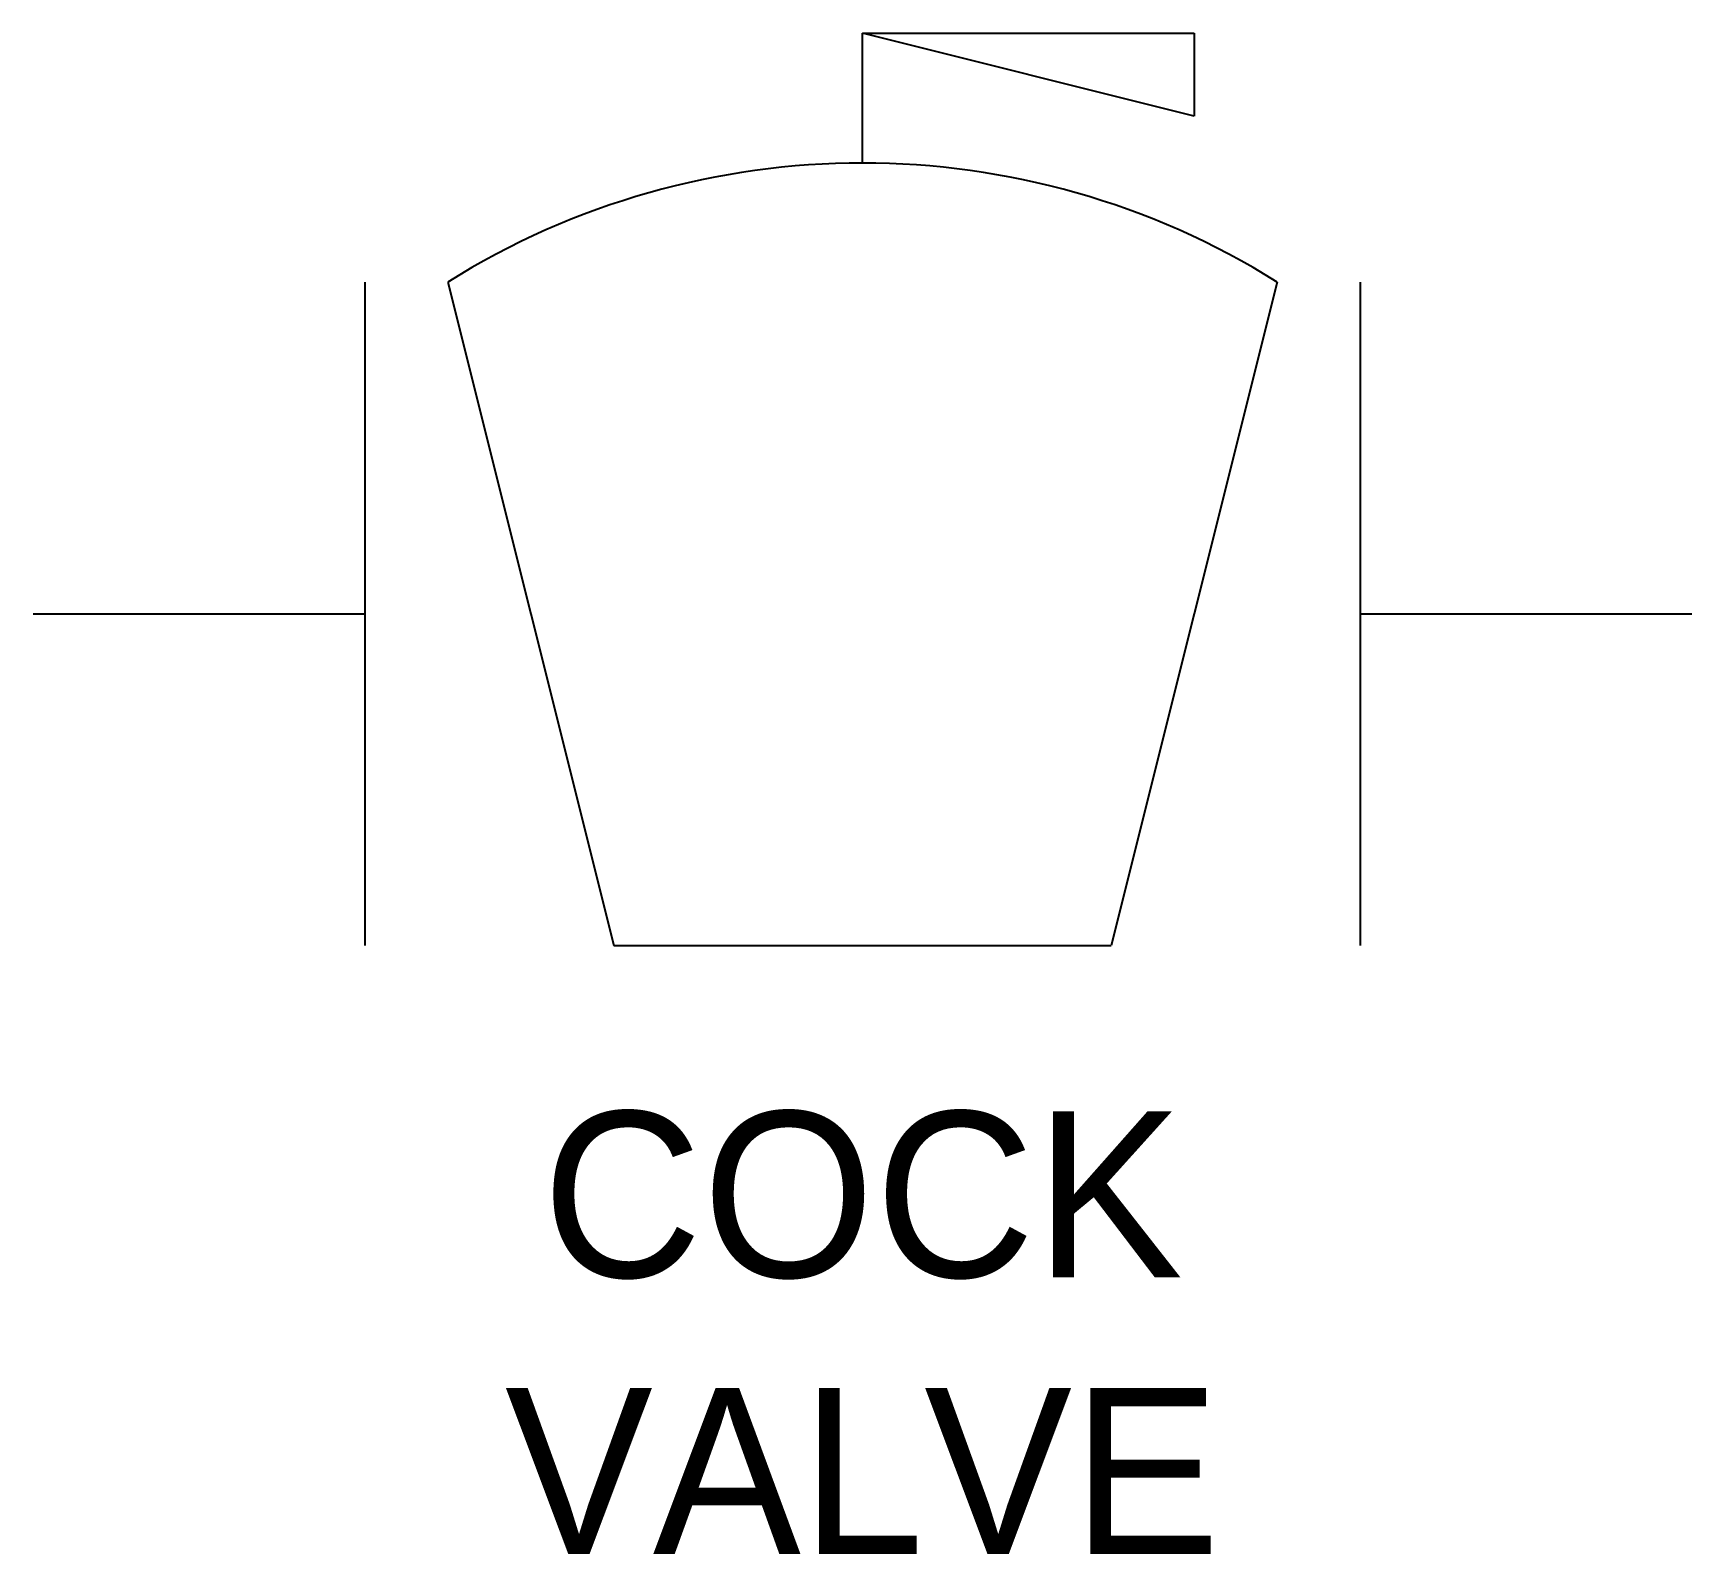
# Model space of a CAD drawing. Extents: x 1.7 to 2.7, y 0.83 to 1.75.
import ezdxf
from ezdxf.enums import TextEntityAlignment as Align

# ---------------------------------------------------------------- set-up
doc = ezdxf.new("R2010")
doc.units = 0
doc.layers.get('0').update_dxf_attribs({"linetype": 'CONTINUOUS'})

msp = doc.modelspace()

# ---------------------------------------------------------------- linework, layer by layer
at = {"color": 0}
for p, q in [((2.2, 1.6717), (2.2, 1.75)), ((2.2, 1.75), (2.4, 1.75)), ((2.4, 1.7), (2.2, 1.75)), ((2.4, 1.75), (2.4, 1.7)), ((1.9, 1.6), (1.9, 1.2)), ((1.95, 1.6), (2.05, 1.2)), ((2.45, 1.6), (2.35, 1.2)), ((2.5, 1.6), (2.5, 1.2)), ((1.7, 1.4), (1.9, 1.4)), ((2.5, 1.4), (2.7, 1.4)), ((2.05, 1.2), (2.35, 1.2))]:
    msp.add_line(p, q, dxfattribs=at)
msp.add_arc((2.2, 1.2), 0.4717, 57.9946, 122.0054, dxfattribs=at)

# ---------------------------------------------------------------- texts
for s, p in [('COCK', (2.2, 1)), ('VALVE', (2.2, 0.8333))]:
    msp.add_text(s, height=0.1, dxfattribs=at).set_placement(p, align=Align.CENTER)

doc.saveas('drawing.dxf')
